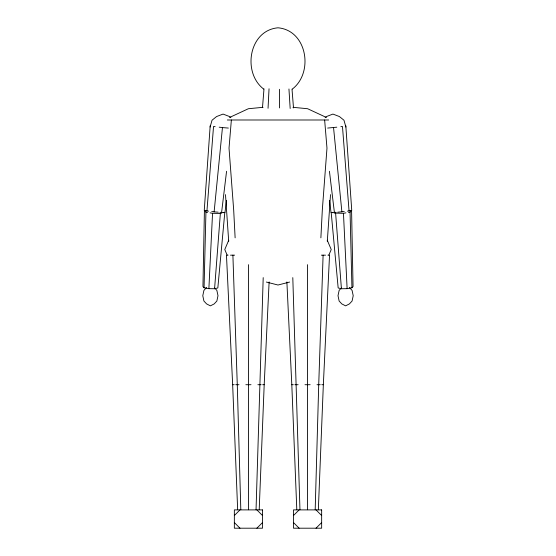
<?xml version="1.0" encoding="UTF-8"?>
<svg xmlns="http://www.w3.org/2000/svg" width="556" height="556" viewBox="0 0 556 556"><rect width="100%" height="100%" fill="white"/><g stroke="black" fill="none" stroke-linecap="round" stroke-linejoin="round"><path stroke-width="0.83" d="M204.059 287.758L205.942 212.079L204.42 210.446L202.947 286.562L204.059 287.758L208.882 288.661L214.581 288.745L217.834 287.959L224.812 212.357L223.324 212.719M256.045 509.706L263.203 277.625M315.189 509.706L318.72 384.71L323.105 255.169M259.2 509.706L264.197 384.71L269.118 281.941M318.345 509.706L323.342 384.71L329.534 255.169L327.929 255.169M208.882 288.661L212.545 213.316L210.071 212.858M268.048 108.281L269.041 88.772M320.875 237.836L322.313 210.105L326.977 148.153L324.641 119.992M327.303 241.304L330.514 194.621M210.189 125.712L204.26 210.342L208.542 211.162M206.943 210.967L213.532 126.49L215.151 126.685M214.581 288.745L220.364 213.435L221.844 213.073M262.495 107.628L263.989 88.87M231.359 119.992L229.023 148.153L233.687 210.105L235.125 237.836M218.272 212.183L214.123 211.843L222.456 127.581L219.21 127.185M219.933 212.322L221.594 212.461L226.563 171.262M226.535 200.445L224.971 212.461L221.594 212.461M210.105 127.032L212.044 120.221L216.583 116.551L223.06 114.077L229.538 116.551L230.837 117.601M228.745 240.206L224.777 249.533L227.091 254.975M328.909 254.975L331.223 249.533L327.255 240.206M292.303 89.092C313.904 72.614 307.134 30.337 278 27.8C248.866 30.337 242.096 72.614 263.697 89.092M206.589 287.508L203.92 290.378L202.787 295.709L203.92 301.039L206.589 303.91L210.39 305.849L214.192 303.91L216.861 301.039L217.994 295.709L216.861 290.378L214.727 288.084M348.41 212.392L350.058 212.079L351.58 210.446L353.053 286.562L351.941 287.758L347.118 288.661L341.419 288.745L338.166 287.959L331.188 212.357L332.676 212.719M341.273 288.084L339.139 290.378L338.006 295.709L339.139 301.039L341.808 303.91L345.61 305.849L349.411 303.91L352.08 301.039L353.213 295.709L352.08 290.378L349.411 287.508M234.347 515.53L239.983 509.894M256.879 528.2L262.508 522.57M293.492 515.53L299.121 509.894M316.016 528.2L321.653 522.57M325.163 117.601L326.462 116.551L332.94 114.077L339.417 116.551L343.955 120.221L345.895 127.032M229.614 117.448L248.379 108.726L263.051 107.315M289.641 282.052L278 285.019L266.359 282.052M347.458 211.162L351.739 210.342L345.811 125.712M334.156 213.073L343.455 213.316L345.929 212.858M327.637 128.068L336.79 127.185M340.849 126.685L342.468 126.49L349.057 210.967M337.728 212.183L344.268 211.551M329.465 200.445L331.029 212.461L336.067 212.322M227.348 119.992L328.652 119.992M228.071 255.169L226.466 255.169L232.658 384.71L237.655 509.706M230.483 255.169L234.625 255.169M321.375 255.169L325.517 255.169M232.658 384.71L234.201 384.71M235.737 384.71L238.997 384.71M245.856 384.71L251.006 384.71M257.866 384.71L261.118 384.71M262.661 384.71L264.197 384.71M286.882 281.941L291.803 384.71L293.339 384.71M294.882 384.71L298.134 384.71M304.994 384.71L310.144 384.71M317.003 384.71L320.263 384.71M321.799 384.71L323.342 384.71M212.545 213.316L220.364 213.435M222.456 127.581L228.363 128.068M292.949 107.315L307.621 108.726L326.386 117.448M211.732 211.551L214.123 211.843M205.942 212.079L207.59 212.392M316.016 509.894L321.653 515.53M293.492 522.57L299.121 528.2M256.879 509.894L262.508 515.53M234.347 522.57L239.983 528.2M329.437 171.262L334.406 212.461M333.544 127.581L341.877 211.843M225.486 194.621L228.697 241.304M292.011 89.148L293.505 107.94M335.636 213.435L341.419 288.745M288.953 88.974L290.169 108.503M343.455 213.316L347.118 288.661M291.803 384.71L296.8 509.706M292.797 277.625L299.955 509.706M232.894 255.169L237.28 384.71L240.811 509.706M350.058 212.079L351.941 287.758M279.418 89.307L279.564 107.933M307.572 264.67L307.572 509.706M248.428 264.67L248.428 509.706M262.508 509.894L234.347 509.894L234.347 528.2L262.508 528.2L262.508 509.894M321.653 509.894L293.492 509.894L293.492 528.2L321.653 528.2L321.653 509.894"/></g></svg>
